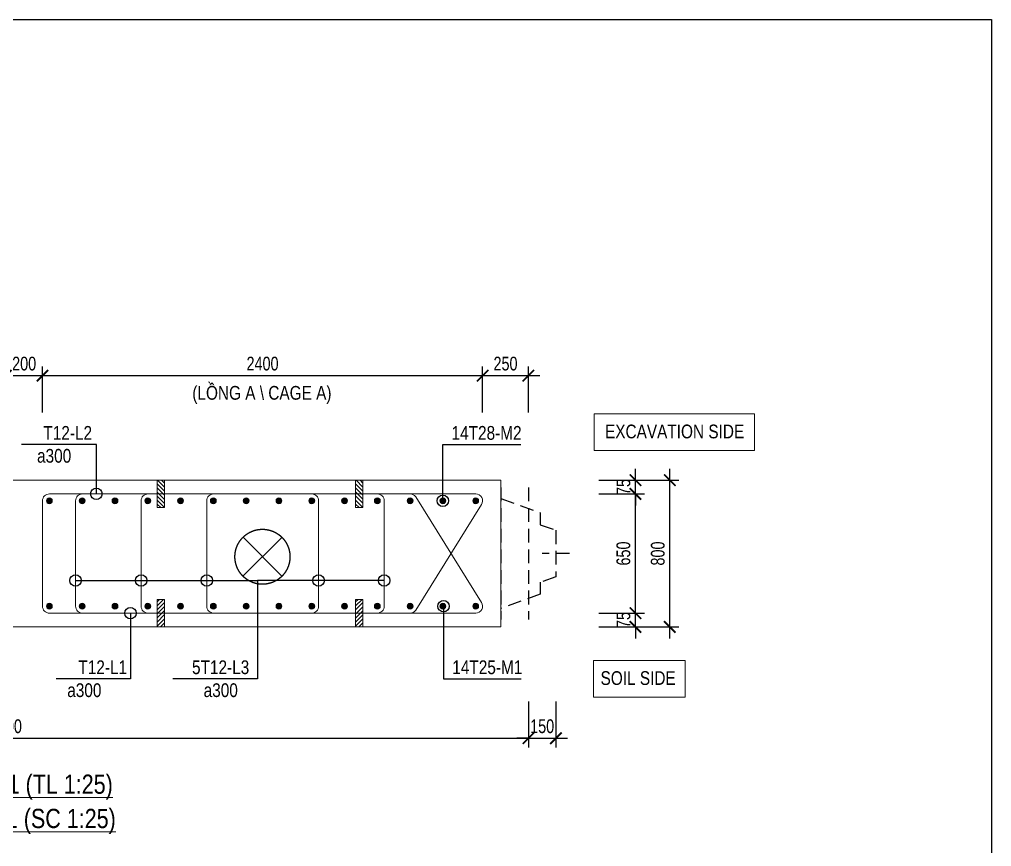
# Model space of a CAD drawing. Header units: millimetres. Extents: x 2746337 to 7547699, y -363432 to 15720.
# Drawn here: x 2818645 to 2839854, y -106147 to -88114 of the extents above; entities that cross this region are included whole.
import ezdxf
from ezdxf.enums import TextEntityAlignment as Align

# ---------------------------------------------------------------- set-up
doc = ezdxf.new("R2010")
doc.units = ezdxf.units.MM
doc.header["$LTSCALE"] = 1200
doc.header["$PDMODE"] = 3
doc.linetypes.add('CENTER', pattern=[2, 1.25, -0.25, 0.25, -0.25])
doc.linetypes.add('HIDDEN', pattern=[0.375, 0.25, -0.125])
for name, color, linetype, lineweight in [('5', 5, 'Continuous', 13), ('BOUND', 3, 'Continuous', 20), ('CWS', 8, 'HIDDEN', 9), ('ENOTE', 2, 'Continuous', 15), ('GRID', 74, 'CENTER', 15), ('K-THUOC', 1, 'Continuous', 18), ('LEADER', 8, 'Continuous', 9), ('MCT', 6, 'Continuous', 20), ('TEXTEN', 3, 'Continuous', 13), ('TEXTMA', 2, 'Continuous', 13), ('TEXTVN', 2, 'Continuous', 20), ('TIE', 4, 'Continuous', 13)]:
    doc.layers.add(name, color=color, linetype=linetype, lineweight=lineweight)
doc.layers.add('CDC.04.HIDDEN', color=8, linetype='HIDDEN')
doc.layers.add('MIE', color=5, linetype='HIDDEN')
doc.styles.add('DB_Arial', font='arial.ttf', dxfattribs={"width": 0.8})
doc.styles.add('SMTEXT', font='arial.ttf', dxfattribs={"width": 0.75})
doc.dimstyles.new('BSV25', dxfattribs={"dimtxt": 300, "dimasz": 250, "dimexe": 200, "dimexo": 0, "dimgap": 108, "dimtad": 1, "dimdec": 0, "dimlfac": 0.25, "dimdsep": 46, "dimtxsty": 'SMTEXT', "dimblk": 'ARCHTICK', "dimcen": 100, "dimdle": 250, "dimclrd": 256, "dimclre": 256, "dimclrt": 2, "dimadec": 0, "dimazin": 0, "dimtfac": 1, "dimtdec": 0, "dimtix": 1, "dimtmove": 2, "dimatfit": 3, "dimfxl": 800, "dimfxlon": 1, "dimtolj": 1, "dimtzin": 0, "dimarcsym": 0})

# ---------------------------------------------------------------- blocks, each defined once
blk = doc.blocks.new('cws800')
at = {"layer": 'CDC.04.HIDDEN'}
for p, q in [((-600, 1440), (-600, -1440)), ((0, 1440), (0, -1440))]:
    blk.add_line(p, q, dxfattribs=at)
for points in [[(0, 1200), (-860, 888), (-860, 627), (-1200, 507), (-1200, -507), (-860, -627), (-860, -888), (0, -1200)], [(-1500, 0), (-900, 0)]]:
    blk.add_lwpolyline(points, dxfattribs=at)
blk = doc.blocks.new('mct1')
at = {"lineweight": 9}
h = blk.add_hatch(color=256, dxfattribs=at)
h.dxf.hatch_style = 1
h.paths.add_polyline_path([(-16, 0, 1), (16, 0, 1)])
blk.add_circle((0, 0), 16, dxfattribs=at)
blk = doc.blocks.new('_ArchTick')
at = {"color": 0, "linetype": 'ByBlock', "const_width": 0.15}
blk.add_lwpolyline([(-0.5, -0.5), (0.5, 0.5)], dxfattribs=at)
blk = doc.blocks.new('*D1001')
at = {"layer": 'Defpoints', "color": 0, "transparency": 16777216}
for p in [(2829150, -98158), (2832834, -98158), (2829150, -101358)]:
    blk.add_point(p, dxfattribs=at)
at = {"layer": 'K-THUOC', "lineweight": -2, "transparency": 16777216}
for p, q in [((2832834, -101608), (2832834, -97908)), ((2832034, -98158), (2833034, -98158)), ((2832034, -101358), (2833034, -101358))]:
    blk.add_line(p, q, dxfattribs=at)
at = {"layer": 'K-THUOC', "lineweight": -2, "transparency": 16777216, "xscale": 250, "yscale": 250, "zscale": 250}
for p, rotation in [((2832834, -98158), 90), ((2832834, -101358), 270)]:
    blk.add_blockref('_ArchTick', p, dxfattribs=dict(at, rotation=rotation))
at = {"layer": 'K-THUOC', "color": 2, "transparency": 16777216, "insert": (2832573, -99758), "char_height": 300, "attachment_point": 5, "rotation": 90, "style": 'SMTEXT'}
blk.add_mtext('\\A1;800', dxfattribs=at)
blk = doc.blocks.new('*D1002')
at = {"layer": 'Defpoints', "color": 0, "transparency": 16777216}
for p in [(2829150, -101058), (2832084, -101058), (2829150, -101358)]:
    blk.add_point(p, dxfattribs=at)
at = {"layer": 'K-THUOC', "lineweight": -2, "transparency": 16777216}
for p, q in [((2832084, -101058), (2832084, -100808)), ((2831284, -101058), (2832284, -101058)), ((2832084, -101358), (2832084, -101058)), ((2831284, -101358), (2832284, -101358)), ((2832084, -101358), (2832084, -101608))]:
    blk.add_line(p, q, dxfattribs=at)
at = {"layer": 'K-THUOC', "lineweight": -2, "transparency": 16777216, "xscale": 250, "yscale": 250, "zscale": 250}
for p, rotation in [((2832084, -101058), 270), ((2832084, -101358), 90)]:
    blk.add_blockref('_ArchTick', p, dxfattribs=dict(at, rotation=rotation))
at = {"layer": 'K-THUOC', "color": 2, "transparency": 16777216, "insert": (2831824, -101208), "char_height": 300, "attachment_point": 5, "rotation": 90, "style": 'SMTEXT'}
blk.add_mtext('\\A1;75', dxfattribs=at)
blk = doc.blocks.new('*D1003')
at = {"layer": 'Defpoints', "color": 0, "transparency": 16777216}
for p in [(2829150, -98458), (2832084, -98458), (2829150, -101058)]:
    blk.add_point(p, dxfattribs=at)
at = {"layer": 'K-THUOC', "lineweight": -2, "transparency": 16777216}
for p, q in [((2832084, -101308), (2832084, -98208)), ((2831284, -98458), (2832284, -98458)), ((2831284, -101058), (2832284, -101058))]:
    blk.add_line(p, q, dxfattribs=at)
at = {"layer": 'K-THUOC', "lineweight": -2, "transparency": 16777216, "xscale": 250, "yscale": 250, "zscale": 250}
for p, rotation in [((2832084, -98458), 90), ((2832084, -101058), 270)]:
    blk.add_blockref('_ArchTick', p, dxfattribs=dict(at, rotation=rotation))
at = {"layer": 'K-THUOC', "color": 2, "transparency": 16777216, "insert": (2831823, -99758), "char_height": 300, "attachment_point": 5, "rotation": 90, "style": 'SMTEXT'}
blk.add_mtext('\\A1;650', dxfattribs=at)
blk = doc.blocks.new('*D1004')
at = {"layer": 'Defpoints', "color": 0, "transparency": 16777216}
for p in [(2829150, -98158), (2832084, -98158), (2829150, -98458)]:
    blk.add_point(p, dxfattribs=at)
at = {"layer": 'K-THUOC', "lineweight": -2, "transparency": 16777216}
for p, q in [((2832084, -98158), (2832084, -97908)), ((2831284, -98158), (2832284, -98158)), ((2832084, -98458), (2832084, -98158)), ((2831284, -98458), (2832284, -98458)), ((2832084, -98458), (2832084, -98708))]:
    blk.add_line(p, q, dxfattribs=at)
at = {"layer": 'K-THUOC', "lineweight": -2, "transparency": 16777216, "xscale": 250, "yscale": 250, "zscale": 250}
for p, rotation in [((2832084, -98158), 270), ((2832084, -98458), 90)]:
    blk.add_blockref('_ArchTick', p, dxfattribs=dict(at, rotation=rotation))
at = {"layer": 'K-THUOC', "color": 2, "transparency": 16777216, "insert": (2831824, -98308), "char_height": 300, "attachment_point": 5, "rotation": 90, "style": 'SMTEXT'}
blk.add_mtext('\\A1;75', dxfattribs=at)
blk = doc.blocks.new('sp')
at = {"layer": '5', "lineweight": 20}
h = blk.add_hatch(dxfattribs=at)
h.set_pattern_fill('ANSI31', color=256, scale=500)
h.set_pattern_definition([(45, (0, 0), (-44.194, 44.194), [])])
h.paths.add_polyline_path([(80, 300), (-80, 300), (-80, -300), (80, -300)])
blk.add_lwpolyline([(-80, -300), (80, -300), (80, 300), (-80, 300)], close=True, dxfattribs=at)
blk = doc.blocks.new('tremie')
at = {"layer": 'MIE', "color": 74, "ltscale": 1000}
for p, q in [((424, -424), (-424, 424)), ((424, 424), (-424, -424))]:
    blk.add_line(p, q, dxfattribs=at)
at = {"layer": 'MIE', "ltscale": 500}
blk.add_circle((0, 0), 600, dxfattribs=at)
blk = doc.blocks.new('*D1009')
at = {"layer": 'Defpoints', "color": 0, "transparency": 16777216}
for p in [(2819148, -95880), (2818348, -98608), (2819148, -98608)]:
    blk.add_point(p, dxfattribs=at)
at = {"layer": 'K-THUOC', "lineweight": -2, "transparency": 16777216}
for p, q in [((2818348, -96680), (2818348, -95680)), ((2819148, -96680), (2819148, -95680)), ((2818098, -95880), (2819398, -95880))]:
    blk.add_line(p, q, dxfattribs=at)
at = {"layer": 'K-THUOC', "lineweight": -2, "transparency": 16777216, "xscale": 250, "yscale": 250, "zscale": 250, "rotation": 180}
blk.add_blockref('_ArchTick', (2818348, -95880), dxfattribs=at)
at = {"layer": 'K-THUOC', "lineweight": -2, "transparency": 16777216, "xscale": 250, "yscale": 250, "zscale": 250}
blk.add_blockref('_ArchTick', (2819148, -95880), dxfattribs=at)
at = {"layer": 'K-THUOC', "color": 2, "transparency": 16777216, "insert": (2818748, -95619), "char_height": 300, "attachment_point": 5, "style": 'SMTEXT'}
blk.add_mtext('\\A1;200', dxfattribs=at)
blk = doc.blocks.new('*D1010')
at = {"layer": 'Defpoints', "color": 0, "transparency": 16777216}
for p in [(2828750, -95880), (2819148, -98608), (2828750, -98608)]:
    blk.add_point(p, dxfattribs=at)
at = {"layer": 'K-THUOC', "lineweight": -2, "transparency": 16777216}
for p, q in [((2819148, -96680), (2819148, -95680)), ((2828750, -96680), (2828750, -95680)), ((2818898, -95880), (2829000, -95880))]:
    blk.add_line(p, q, dxfattribs=at)
at = {"layer": 'K-THUOC', "lineweight": -2, "transparency": 16777216, "xscale": 250, "yscale": 250, "zscale": 250, "rotation": 180}
blk.add_blockref('_ArchTick', (2819148, -95880), dxfattribs=at)
at = {"layer": 'K-THUOC', "lineweight": -2, "transparency": 16777216, "xscale": 250, "yscale": 250, "zscale": 250}
blk.add_blockref('_ArchTick', (2828750, -95880), dxfattribs=at)
at = {"layer": 'K-THUOC', "color": 2, "transparency": 16777216, "insert": (2823949, -95619), "char_height": 300, "attachment_point": 5, "style": 'SMTEXT'}
blk.add_mtext('\\A1;2400', dxfattribs=at)
blk = doc.blocks.new('*D1011')
at = {"layer": 'Defpoints', "color": 0, "transparency": 16777216}
for p in [(2829750, -95880), (2829750, -98317), (2828750, -98608)]:
    blk.add_point(p, dxfattribs=at)
at = {"layer": 'K-THUOC', "lineweight": -2, "transparency": 16777216}
for p, q in [((2828750, -96680), (2828750, -95680)), ((2829750, -96680), (2829750, -95680)), ((2828500, -95880), (2830000, -95880))]:
    blk.add_line(p, q, dxfattribs=at)
at = {"layer": 'K-THUOC', "lineweight": -2, "transparency": 16777216, "xscale": 250, "yscale": 250, "zscale": 250, "rotation": 180}
blk.add_blockref('_ArchTick', (2828750, -95880), dxfattribs=at)
at = {"layer": 'K-THUOC', "lineweight": -2, "transparency": 16777216, "xscale": 250, "yscale": 250, "zscale": 250}
blk.add_blockref('_ArchTick', (2829750, -95880), dxfattribs=at)
at = {"layer": 'K-THUOC', "color": 2, "transparency": 16777216, "insert": (2829250, -95619), "char_height": 300, "attachment_point": 5, "style": 'SMTEXT'}
blk.add_mtext('\\A1;250', dxfattribs=at)
blk = doc.blocks.new('*D1012')
at = {"layer": 'Defpoints', "color": 0, "transparency": 16777216}
for p in [(2829750, -101198), (2806950, -103403), (2829750, -103786)]:
    blk.add_point(p, dxfattribs=at)
at = {"layer": 'K-THUOC', "lineweight": -2, "transparency": 16777216}
for p, q in [((2829750, -102986), (2829750, -103986)), ((2806950, -103403), (2806950, -103986)), ((2806700, -103786), (2830000, -103786))]:
    blk.add_line(p, q, dxfattribs=at)
at = {"layer": 'K-THUOC', "lineweight": -2, "transparency": 16777216, "xscale": 250, "yscale": 250, "zscale": 250, "rotation": 180}
blk.add_blockref('_ArchTick', (2806950, -103786), dxfattribs=at)
at = {"layer": 'K-THUOC', "lineweight": -2, "transparency": 16777216, "xscale": 250, "yscale": 250, "zscale": 250}
blk.add_blockref('_ArchTick', (2829750, -103786), dxfattribs=at)
at = {"layer": 'K-THUOC', "color": 2, "transparency": 16777216, "insert": (2818350, -103525), "char_height": 300, "attachment_point": 5, "style": 'SMTEXT'}
blk.add_mtext('\\A1;5700', dxfattribs=at)
blk = doc.blocks.new('*D1005')
at = {"layer": 'Defpoints', "color": 0, "transparency": 16777216}
for p in [(2830350, -100265), (2829750, -101198), (2830350, -103786)]:
    blk.add_point(p, dxfattribs=at)
at = {"layer": 'K-THUOC', "lineweight": -2, "transparency": 16777216}
for p, q in [((2829750, -102986), (2829750, -103986)), ((2830350, -102986), (2830350, -103986)), ((2829750, -103786), (2829500, -103786)), ((2829750, -103786), (2830350, -103786)), ((2830350, -103786), (2830600, -103786))]:
    blk.add_line(p, q, dxfattribs=at)
at = {"layer": 'K-THUOC', "lineweight": -2, "transparency": 16777216, "xscale": 250, "yscale": 250, "zscale": 250}
blk.add_blockref('_ArchTick', (2829750, -103786), dxfattribs=at)
at = {"layer": 'K-THUOC', "lineweight": -2, "transparency": 16777216, "xscale": 250, "yscale": 250, "zscale": 250, "rotation": 180}
blk.add_blockref('_ArchTick', (2830350, -103786), dxfattribs=at)
at = {"layer": 'K-THUOC', "color": 2, "transparency": 16777216, "insert": (2830050, -103525), "char_height": 300, "attachment_point": 5, "style": 'SMTEXT'}
blk.add_mtext('\\A1;150', dxfattribs=at)

msp = doc.modelspace()

# ---------------------------------------------------------------- linework, layer by layer
msp.add_lwpolyline([(2746337, -88114), (2839854.3, -88114), (2839854.3, -165266.4), (2746337, -165266.4)], close=True)
at = {"layer": 'BOUND'}
msp.add_lwpolyline([(2829149.7, -98157.7), (2806349.7, -98157.7), (2806349.7, -101357.7), (2829149.7, -101357.7)], close=True, dxfattribs=at)
at = {"layer": 'ENOTE'}
for points in [[(2831181.7, -96715.1), (2834681.7, -96715.1), (2834681.7, -97515.1), (2831181.7, -97515.1)], [(2831171.1, -102091.7), (2833171.1, -102091.7), (2833171.1, -102891.7), (2831171.1, -102891.7)]]:
    msp.add_lwpolyline(points, close=True, dxfattribs=at)
at = {"layer": 'TIE'}
for points in [[(2827166.5, -101057.7, 0.2467092), (2827290, -100992.8), (2828723.2, -98692.8, 0.6042234), (2828599.7, -98457.7), (2819298.4, -98457.7, 0.4142136), (2819148.4, -98607.7), (2819148.4, -100907.7, 0.4142136), (2819298.4, -101057.7), (2828599.7, -101057.7, 0.6042234), (2828723.2, -100822.6), (2827290, -98522.6, 0.2467092), (2827166.5, -98457.7)], [(2820470.1, -101057.7), (2820020.1, -101057.7, -0.4142136), (2819870.1, -100907.7), (2819870.1, -98607.7, -0.4142136), (2820020.1, -98457.7), (2820470.1, -98457.7)], [(2821901.1, -101057.7), (2821451.1, -101057.7, -0.4142136), (2821301.1, -100907.7), (2821301.1, -98607.7, -0.4142136), (2821451.1, -98457.7), (2821901.1, -98457.7)], [(2823332, -101057.7), (2822882, -101057.7, -0.4142136), (2822732, -100907.7), (2822732, -98607.7, -0.4142136), (2822882, -98457.7), (2823332, -98457.7)], [(2825022.3, -101057.7, 0.4142136), (2825172.3, -100907.7), (2825172.3, -98607.7, 0.4142136), (2825022.3, -98457.7)], [(2826453.3, -101057.7, 0.4142136), (2826603.3, -100907.7), (2826603.3, -98607.7, 0.4142136), (2826453.3, -98457.7)]]:
    msp.add_lwpolyline(points, format="xyb", dxfattribs=at)

# ---------------------------------------------------------------- block references
at = {"layer": 'CWS', "xscale": -1}
msp.add_blockref('cws800', (2829149.7, -99757.7), dxfattribs=at)
at = {"layer": 'ENOTE', "xscale": -1}
for p in [(2821731.8, -98457.7), (2826059.6, -98457.7)]:
    msp.add_blockref('sp', p, dxfattribs=at)
at = {"layer": 'ENOTE', "rotation": 180}
for p in [(2821731.8, -101057.7), (2826059.6, -101057.7)]:
    msp.add_blockref('sp', p, dxfattribs=at)
at = {"layer": 'GRID', "rotation": 269.6724061558663}
msp.add_blockref('tremie', (2823947.1, -99828.6), dxfattribs=at)
at = {"layer": 'MCT', "yscale": 4, "zscale": 4, "rotation": 180}
for p, xscale in [((2819298.4, -98607.7), -4), ((2820013.9, -98607.7), -4), ((2820729.4, -98607.7), -4), ((2821444.9, -98607.7), -4), ((2822160.4, -98607.7), -4), ((2822875.8, -98607.7), -4), ((2823591.3, -98607.7), -4), ((2824306.8, -98607.7), -4), ((2825022.3, -98607.7), -4), ((2825737.8, -98607.7), -4), ((2826453.3, -98607.7), -4), ((2827168.7, -98607.7), -4), ((2827884.2, -98607.7), -4), ((2828599.7, -98607.7), 4), ((2819298.4, -100907.7), -4), ((2820013.9, -100907.7), -4), ((2820729.4, -100907.7), -4), ((2821444.9, -100907.7), -4), ((2822160.4, -100907.7), -4), ((2822875.8, -100907.7), -4), ((2823591.3, -100907.7), -4), ((2824306.8, -100907.7), -4), ((2825022.3, -100907.7), -4), ((2825737.8, -100907.7), -4), ((2826453.3, -100907.7), -4), ((2827168.7, -100907.7), -4), ((2827884.2, -100907.7), -4), ((2828599.7, -100907.7), 4)]:
    msp.add_blockref('mct1', p, dxfattribs=dict(at, xscale=xscale))

# ---------------------------------------------------------------- texts
at = {"layer": 'TEXTEN', "style": 'DB_Arial', "width": 0.8}
for s, p in [('T12-L2', (2820229.6, -97277.7)), ('T12-L1', (2820993.3, -102387.7)), ('5T12-L3', (2823659.1, -102387.7)), ('a300', (2823410.2, -102887.7))]:
    msp.add_text(s, height=300, dxfattribs=at).set_placement(p, align=Align.RIGHT)
for p in [(2819029.6, -97777.7), (2819688.3, -102887.7)]:
    msp.add_text('a300', height=300, dxfattribs=at).set_placement(p)
at = {"layer": 'TEXTMA', "style": 'DB_Arial', "width": 0.8}
for s, p in [('14T28-M2', (2828072.9, -97277.7)), ('14T25-M1', (2828089, -102387.7))]:
    msp.add_text(s, height=300, dxfattribs=at).set_placement(p)
at = {"layer": 'TEXTVN', "style": 'DB_Arial', "width": 0.8}
msp.add_text('(LỒNG A \\ CAGE A)', height=300, rotation=360, dxfattribs=at).set_placement((2822417.2, -96404.7))
msp.add_text('EXCAVATION SIDE', height=300, dxfattribs=at).set_placement((2831420.9, -97246.8))
msp.add_text('SOIL SIDE', height=300, dxfattribs=at).set_placement((2832963.3, -102623.4), align=Align.RIGHT)
for s, p in [('%%UMẶT CẮT 1 (TL 1:25)', (2818439.8, -104786.4)), ('%%USECTION 1 (SC 1:25)', (2818439.8, -105586.4))]:
    msp.add_text(s, height=420, rotation=360, dxfattribs=at).set_placement(p, align=Align.MIDDLE)

# ---------------------------------------------------------------- dimensions: what is measured, and where the dimension line sits
at = {"layer": 'K-THUOC'}
for base, p1, p2, picture, middle in [((2819148.4, -95880.4), (2818348.4, -98607.7), (2819148.4, -98607.7), '*D1009', (2818748.4, -95619.2)), ((2828749.7, -95880.4), (2819148.4, -98607.7), (2828749.7, -98607.7), '*D1010', (2823949.1, -95619.2)), ((2829749.7, -95880.4), (2828749.7, -98607.7), (2829749.7, -98317.4), '*D1011', (2829249.7, -95619.2)), ((2830349.7, -103786.4), (2829749.7, -101197.9), (2830349.7, -100264.8), '*D1005', (2830049.7, -103525.2)), ((2829749.7, -103786.4), (2806949.7, -103402.6), (2829749.7, -101197.9), '*D1012', (2818349.7, -103525.2))]:
    dim = msp.add_linear_dim(base=base, p1=p1, p2=p2, dimstyle='BSV25', dxfattribs=at)
    dim.commit()
    dim.dimension.update_dxf_attribs({"geometry": picture, "text_midpoint": middle})
for base, p1, p2, picture, middle in [((2832834.1, -98157.7), (2829149.7, -101357.7), (2829149.7, -98157.7), '*D1001', (2832573, -99757.7)), ((2832084.1, -98157.7), (2829149.7, -98457.7), (2829149.7, -98157.7), '*D1004', (2831823.6, -98307.7)), ((2832084.1, -98457.7), (2829149.7, -101057.7), (2829149.7, -98457.7), '*D1003', (2831823, -99757.7)), ((2832084.1, -101057.7), (2829149.7, -101357.7), (2829149.7, -101057.7), '*D1002', (2831823.6, -101207.7))]:
    dim = msp.add_linear_dim(base=base, p1=p1, p2=p2, angle=90, dimstyle='BSV25', dxfattribs=at)
    dim.commit()
    dim.dimension.update_dxf_attribs({"geometry": picture, "text_midpoint": middle})

# ---------------------------------------------------------------- leaders
at = {"layer": 'LEADER'}
for points in [[(2820322.9, -98457.7), (2820322.9, -97377.7), (2818692.1, -97377.7)], [(2827882, -98607.7), (2827882, -97377.7), (2829583.7, -97377.7)], [(2819870.1, -100347.1), (2823837.6, -100347.1), (2823837.6, -102487.7), (2821994.2, -102487.7)], [(2821301.1, -100347.1), (2823837.6, -100347.1), (2823837.6, -102487.7), (2821994.2, -102487.7)], [(2822732, -100347.1), (2823837.6, -100347.1), (2823837.6, -102487.7), (2821994.2, -102487.7)], [(2826603.3, -100347.1), (2823837.6, -100347.1), (2823837.6, -102487.7), (2821994.2, -102487.7)], [(2825172.3, -100347.1), (2823837.6, -100347.1), (2823837.6, -102487.7), (2821994.2, -102487.7)], [(2821066.1, -101057.7), (2821066.1, -102487.7), (2819446.8, -102487.7)], [(2827898.6, -100907.7), (2827898.6, -102487.7), (2829592, -102487.7)], [(2827898.6, -100907.7), (2827898.6, -102487.7), (2829592, -102487.7)]]:
    msp.add_leader(points, dimstyle='BSV25', override={"dimldrblk": 'Origin'}, dxfattribs=at)

doc.saveas('drawing.dxf')
